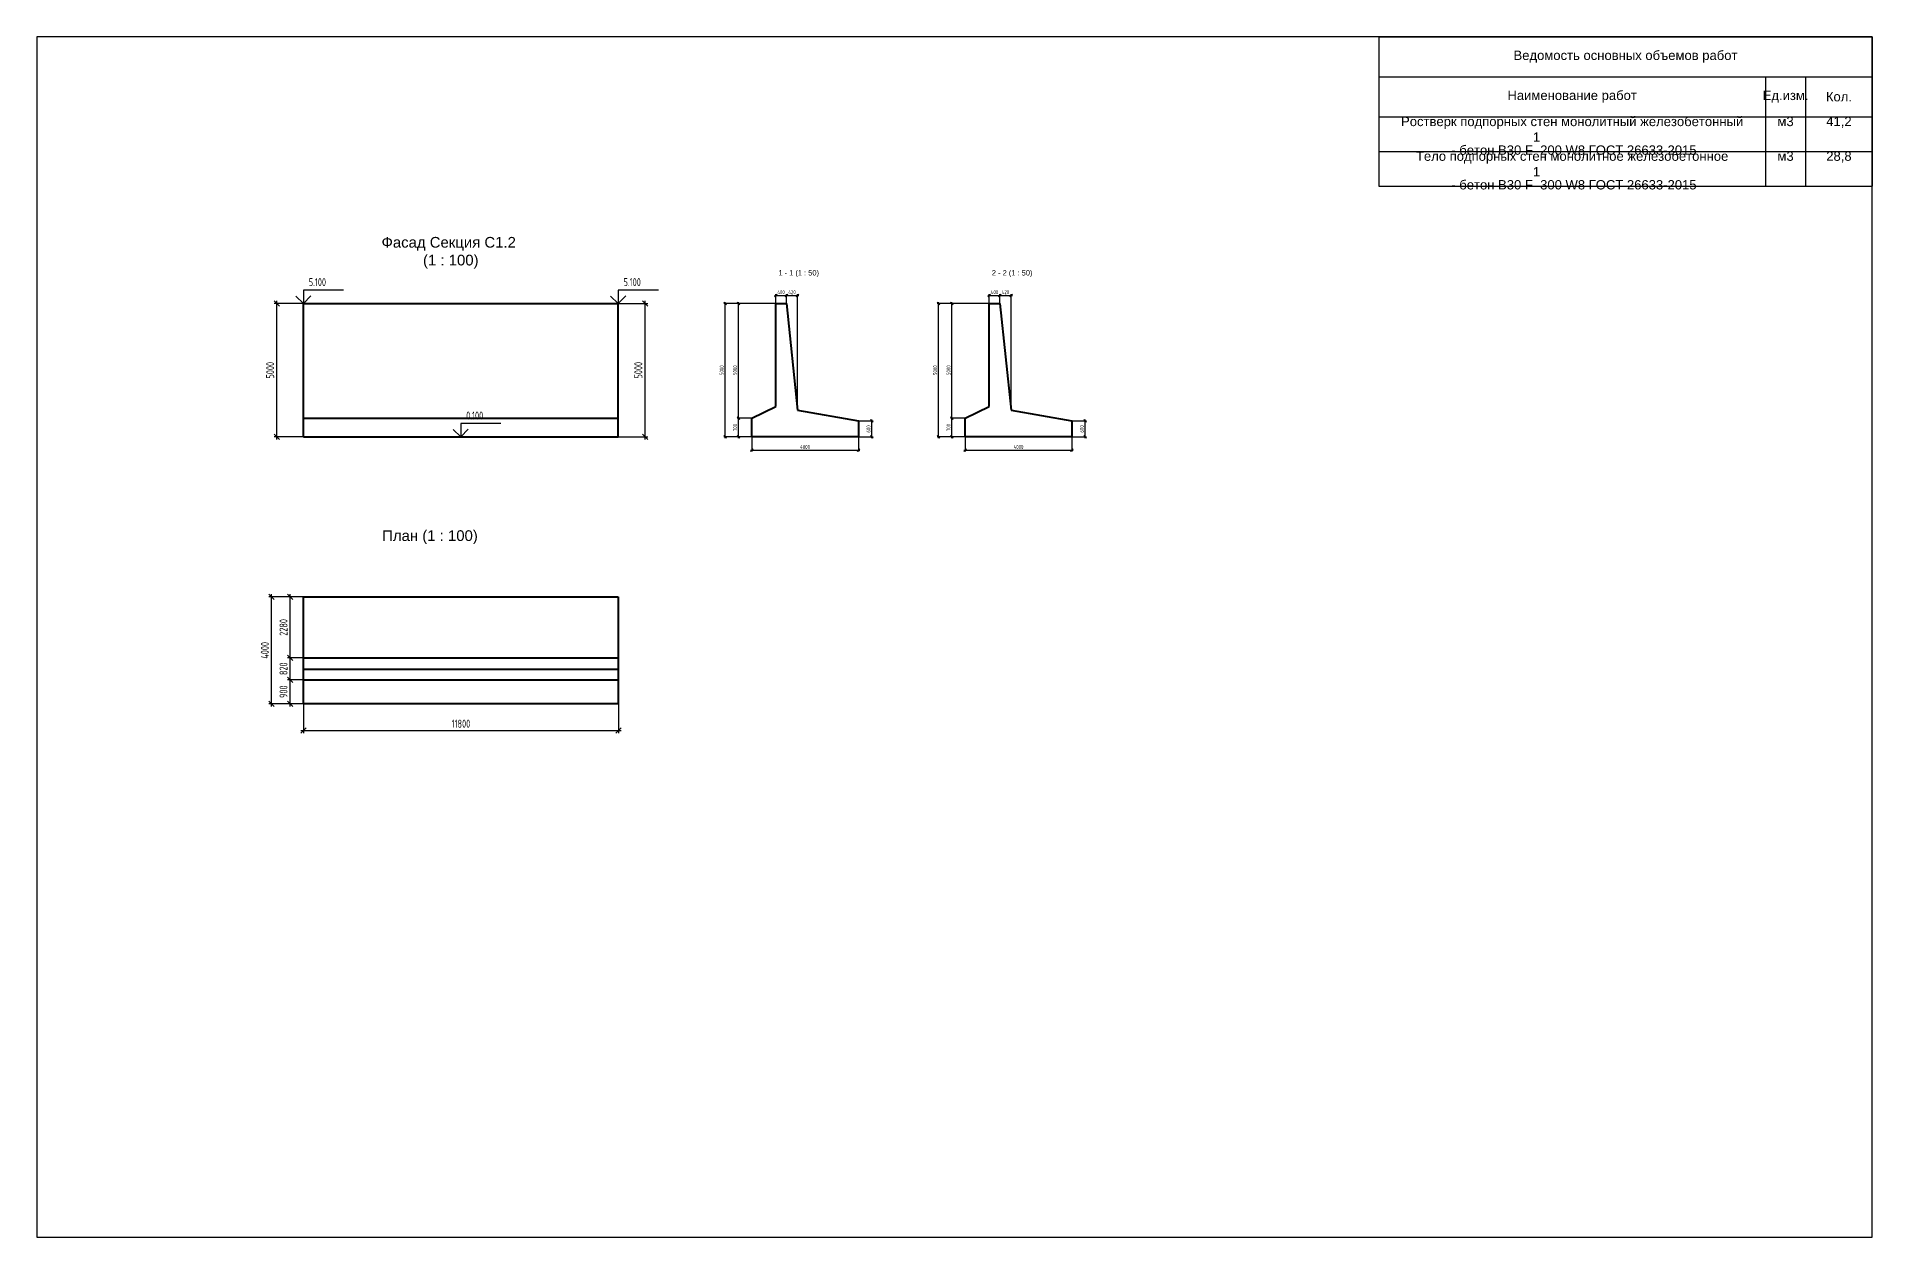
# Model space of a CAD drawing. Header units: millimetres. Extents: x -5073 to 1008956, y -2035460 to 62336.
# Drawn here: x 429698 to 498498, y -29900 to 15100 of the extents above; entities that cross this region are included whole.
import ezdxf
from ezdxf.enums import TextEntityAlignment as Align

# ---------------------------------------------------------------- set-up
doc = ezdxf.new("R2010")
doc.units = ezdxf.units.MM
doc.layers.add('Contur', color=40, linetype='Continuous', lineweight=40)
doc.layers.add('Notes', color=1, linetype='Continuous', plot=False)
for name, color, linetype in [('Size', 142, 'Continuous'), ('T_Border', 9, 'Continuous'), ('Text_B', 11, 'Continuous')]:
    doc.layers.add(name, color=color, linetype=linetype)
doc.styles.add('RS 0.7', font='romans.shx', dxfattribs={"width": 0.7})
doc.styles.add('RS0.7', font='romans.shx', dxfattribs={"width": 0.7})
doc.styles.get("Standard").update_dxf_attribs({"font": 'arial.ttf'})
doc.dimstyles.new('LIN100', dxfattribs={"dimscale": 100, "dimtxt": 3, "dimasz": 2, "dimexe": 1, "dimexo": 0, "dimgap": 1, "dimtad": 1, "dimdec": 1, "dimrnd": 1, "dimzin": 9, "dimdsep": 46, "dimtxsty": 'RS0.7', "dimblk1": 'OBLIQUE', "dimblk2": 'OBLIQUE', "dimsah": 1, "dimcen": 2, "dimdle": 1, "dimclrd": 256, "dimclre": 256, "dimclrt": 7, "dimazin": 2, "dimtfac": 2.5, "dimtdec": 1, "dimtmove": 0, "dimatfit": 3, "dimfxl": 1, "dimtolj": 1, "dimtzin": 12, "dimlwd": -1, "dimlwe": -1, "dimarcsym": 0})
doc.dimstyles.new('LIN50', dxfattribs={"dimscale": 50, "dimtxt": 3, "dimasz": 2, "dimexe": 1, "dimexo": 0, "dimgap": 1, "dimtad": 1, "dimdec": 1, "dimrnd": 1, "dimzin": 9, "dimdsep": 46, "dimtxsty": 'RS0.7', "dimblk1": 'OBLIQUE', "dimblk2": 'OBLIQUE', "dimsah": 1, "dimcen": 2, "dimdle": 1, "dimclrd": 256, "dimclre": 256, "dimclrt": 7, "dimazin": 2, "dimtfac": 2.5, "dimtdec": 1, "dimtmove": 0, "dimatfit": 3, "dimfxl": 1, "dimtolj": 1, "dimtzin": 12, "dimlwd": -1, "dimlwe": -1, "dimarcsym": 0})

# ---------------------------------------------------------------- blocks, each defined once
blk = doc.blocks.new('_Oblique')
at = {"color": 0, "lineweight": -2}
blk.add_line((-0.5, -0.5), (0.5, 0.5), dxfattribs=at)
blk = doc.blocks.new('*D177')
at = {"layer": 'Defpoints', "color": 0, "transparency": 16777216}
for p in [(438698, 5100), (439698, 5100), (439698, 100)]:
    blk.add_point(p, dxfattribs=at)
at = {"layer": 'Size', "transparency": 16777216}
for p, q in [((439698, 5100), (438598, 5100)), ((438698, 0), (438698, 5200)), ((439698, 100), (438598, 100))]:
    blk.add_line(p, q, dxfattribs=at)
at = {"layer": 'Size', "transparency": 16777216, "xscale": 200, "yscale": 200, "zscale": 200}
for p, rotation in [((438698, 5100), 90), ((438698, 100), 270)]:
    blk.add_blockref('_Oblique', p, dxfattribs=dict(at, rotation=rotation))
at = {"layer": 'Size', "color": 7, "transparency": 16777216, "insert": (438448, 2600), "char_height": 300, "attachment_point": 5, "rotation": 90, "style": 'RS0.7'}
blk.add_mtext('\\A1;5000', dxfattribs=at)
blk = doc.blocks.new('*D178')
at = {"layer": 'Defpoints', "color": 0, "transparency": 16777216}
for p in [(451498, 5100), (452498, 5100), (451498, 100)]:
    blk.add_point(p, dxfattribs=at)
at = {"layer": 'Size', "transparency": 16777216}
for p, q in [((451498, 5100), (452598, 5100)), ((452498, 0), (452498, 5200)), ((451498, 100), (452598, 100))]:
    blk.add_line(p, q, dxfattribs=at)
at = {"layer": 'Size', "transparency": 16777216, "xscale": 200, "yscale": 200, "zscale": 200}
for p, rotation in [((452498, 5100), 90), ((452498, 100), 270)]:
    blk.add_blockref('_Oblique', p, dxfattribs=dict(at, rotation=rotation))
at = {"layer": 'Size', "color": 7, "transparency": 16777216, "insert": (452248, 2600), "char_height": 300, "attachment_point": 5, "rotation": 90, "style": 'RS0.7'}
blk.add_mtext('\\A1;5000', dxfattribs=at)
blk = doc.blocks.new('*D179')
at = {"layer": 'Defpoints', "color": 0, "transparency": 16777216}
for p in [(439698, -9900), (451498, -9900), (451498, -10900)]:
    blk.add_point(p, dxfattribs=at)
at = {"layer": 'Size', "transparency": 16777216}
for p, q in [((439698, -9900), (439698, -11000)), ((451498, -9900), (451498, -11000)), ((439598, -10900), (451598, -10900))]:
    blk.add_line(p, q, dxfattribs=at)
at = {"layer": 'Size', "transparency": 16777216, "xscale": 200, "yscale": 200, "zscale": 200, "rotation": 180}
blk.add_blockref('_Oblique', (439698, -10900), dxfattribs=at)
at = {"layer": 'Size', "transparency": 16777216, "xscale": 200, "yscale": 200, "zscale": 200}
blk.add_blockref('_Oblique', (451498, -10900), dxfattribs=at)
at = {"layer": 'Size', "color": 7, "transparency": 16777216, "insert": (445598, -10650), "char_height": 300, "attachment_point": 5, "style": 'RS0.7'}
blk.add_mtext('\\A1;11800', dxfattribs=at)
blk = doc.blocks.new('*D180')
at = {"layer": 'Defpoints', "color": 0, "transparency": 16777216}
for p in [(438498, -5900), (439698, -5900), (439698, -9900)]:
    blk.add_point(p, dxfattribs=at)
at = {"layer": 'Size', "transparency": 16777216}
for p, q in [((439698, -5900), (438398, -5900)), ((438498, -10000), (438498, -5800)), ((439698, -9900), (438398, -9900))]:
    blk.add_line(p, q, dxfattribs=at)
at = {"layer": 'Size', "transparency": 16777216, "xscale": 200, "yscale": 200, "zscale": 200}
for p, rotation in [((438498, -5900), 90), ((438498, -9900), 270)]:
    blk.add_blockref('_Oblique', p, dxfattribs=dict(at, rotation=rotation))
at = {"layer": 'Size', "color": 7, "transparency": 16777216, "insert": (438248, -7900), "char_height": 300, "attachment_point": 5, "rotation": 90, "style": 'RS0.7'}
blk.add_mtext('\\A1;4000', dxfattribs=at)
blk = doc.blocks.new('*D181')
at = {"layer": 'Defpoints', "color": 0, "transparency": 16777216}
for p in [(439198, -9000), (439698, -9000), (439698, -9900)]:
    blk.add_point(p, dxfattribs=at)
at = {"layer": 'Size', "transparency": 16777216}
for p, q in [((439198, -10000), (439198, -8900)), ((439698, -9000), (439098, -9000)), ((439698, -9900), (439098, -9900))]:
    blk.add_line(p, q, dxfattribs=at)
at = {"layer": 'Size', "transparency": 16777216, "xscale": 200, "yscale": 200, "zscale": 200}
for p, rotation in [((439198, -9000), 90), ((439198, -9900), 270)]:
    blk.add_blockref('_Oblique', p, dxfattribs=dict(at, rotation=rotation))
at = {"layer": 'Size', "color": 7, "transparency": 16777216, "insert": (438948, -9450), "char_height": 300, "attachment_point": 5, "rotation": 90, "style": 'RS0.7'}
blk.add_mtext('\\A1;900', dxfattribs=at)
blk = doc.blocks.new('*D182')
at = {"layer": 'Defpoints', "color": 0, "transparency": 16777216}
for p in [(439198, -8180), (439698, -8180), (439698, -9000)]:
    blk.add_point(p, dxfattribs=at)
at = {"layer": 'Size', "transparency": 16777216}
for p, q in [((439698, -8180), (439098, -8180)), ((439198, -9100), (439198, -8080)), ((439698, -9000), (439098, -9000))]:
    blk.add_line(p, q, dxfattribs=at)
at = {"layer": 'Size', "transparency": 16777216, "xscale": 200, "yscale": 200, "zscale": 200}
for p, rotation in [((439198, -8180), 90), ((439198, -9000), 270)]:
    blk.add_blockref('_Oblique', p, dxfattribs=dict(at, rotation=rotation))
at = {"layer": 'Size', "color": 7, "transparency": 16777216, "insert": (438948, -8590), "char_height": 300, "attachment_point": 5, "rotation": 90, "style": 'RS0.7'}
blk.add_mtext('\\A1;820', dxfattribs=at)
blk = doc.blocks.new('*D183')
at = {"layer": 'Defpoints', "color": 0, "transparency": 16777216}
for p in [(439198, -5900), (439698, -5900), (439698, -8180)]:
    blk.add_point(p, dxfattribs=at)
at = {"layer": 'Size', "transparency": 16777216}
for p, q in [((439698, -5900), (439098, -5900)), ((439198, -8280), (439198, -5800)), ((439698, -8180), (439098, -8180))]:
    blk.add_line(p, q, dxfattribs=at)
at = {"layer": 'Size', "transparency": 16777216, "xscale": 200, "yscale": 200, "zscale": 200}
for p, rotation in [((439198, -5900), 90), ((439198, -8180), 270)]:
    blk.add_blockref('_Oblique', p, dxfattribs=dict(at, rotation=rotation))
at = {"layer": 'Size', "color": 7, "transparency": 16777216, "insert": (438948, -7040), "char_height": 300, "attachment_point": 5, "rotation": 90, "style": 'RS0.7'}
blk.add_mtext('\\A1;2280', dxfattribs=at)
blk = doc.blocks.new('*D184')
at = {"layer": 'Defpoints', "color": 0, "transparency": 16777216}
for p in [(455998, 5100), (457398, 5100), (456498, 100)]:
    blk.add_point(p, dxfattribs=at)
at = {"layer": 'Size', "transparency": 16777216}
for p, q in [((457398, 5100), (455948, 5100)), ((455998, 50), (455998, 5150)), ((456498, 100), (455948, 100))]:
    blk.add_line(p, q, dxfattribs=at)
at = {"layer": 'Size', "transparency": 16777216, "xscale": 100, "yscale": 100, "zscale": 100}
for p, rotation in [((455998, 5100), 90), ((455998, 100), 270)]:
    blk.add_blockref('_Oblique', p, dxfattribs=dict(at, rotation=rotation))
at = {"layer": 'Size', "color": 7, "transparency": 16777216, "insert": (455873, 2600), "char_height": 150, "attachment_point": 5, "rotation": 90, "style": 'RS0.7'}
blk.add_mtext('\\A1;5000', dxfattribs=at)
blk = doc.blocks.new('*D185')
at = {"layer": 'Defpoints', "color": 0, "transparency": 16777216}
for p in [(456498, 100), (460498, 100), (460498, -400)]:
    blk.add_point(p, dxfattribs=at)
at = {"layer": 'Size', "transparency": 16777216}
for p, q in [((456498, 100), (456498, -450)), ((460498, 100), (460498, -450)), ((456448, -400), (460548, -400))]:
    blk.add_line(p, q, dxfattribs=at)
at = {"layer": 'Size', "transparency": 16777216, "xscale": 100, "yscale": 100, "zscale": 100, "rotation": 180}
blk.add_blockref('_Oblique', (456498, -400), dxfattribs=at)
at = {"layer": 'Size', "transparency": 16777216, "xscale": 100, "yscale": 100, "zscale": 100}
blk.add_blockref('_Oblique', (460498, -400), dxfattribs=at)
at = {"layer": 'Size', "color": 7, "transparency": 16777216, "insert": (458498, -275), "char_height": 150, "attachment_point": 5, "style": 'RS0.7'}
blk.add_mtext('\\A1;4000', dxfattribs=at)
blk = doc.blocks.new('*D186')
at = {"layer": 'Defpoints', "color": 0, "transparency": 16777216}
for p in [(463998, 5100), (465398, 5100), (464498, 100)]:
    blk.add_point(p, dxfattribs=at)
at = {"layer": 'Size', "transparency": 16777216}
for p, q in [((465398, 5100), (463948, 5100)), ((463998, 50), (463998, 5150)), ((464498, 100), (463948, 100))]:
    blk.add_line(p, q, dxfattribs=at)
at = {"layer": 'Size', "transparency": 16777216, "xscale": 100, "yscale": 100, "zscale": 100}
for p, rotation in [((463998, 5100), 90), ((463998, 100), 270)]:
    blk.add_blockref('_Oblique', p, dxfattribs=dict(at, rotation=rotation))
at = {"layer": 'Size', "color": 7, "transparency": 16777216, "insert": (463873, 2600), "char_height": 150, "attachment_point": 5, "rotation": 90, "style": 'RS0.7'}
blk.add_mtext('\\A1;5000', dxfattribs=at)
blk = doc.blocks.new('*D187')
at = {"layer": 'Defpoints', "color": 0, "transparency": 16777216}
for p in [(455498, 5100), (457398, 5100), (456498, 100)]:
    blk.add_point(p, dxfattribs=at)
at = {"layer": 'Size', "transparency": 16777216}
for p, q in [((457398, 5100), (455448, 5100)), ((455498, 50), (455498, 5150)), ((456498, 100), (455448, 100))]:
    blk.add_line(p, q, dxfattribs=at)
at = {"layer": 'Size', "transparency": 16777216, "xscale": 100, "yscale": 100, "zscale": 100}
for p, rotation in [((455498, 5100), 90), ((455498, 100), 270)]:
    blk.add_blockref('_Oblique', p, dxfattribs=dict(at, rotation=rotation))
at = {"layer": 'Size', "color": 7, "transparency": 16777216, "insert": (455373, 2600), "char_height": 150, "attachment_point": 5, "rotation": 90, "style": 'RS0.7'}
blk.add_mtext('\\A1;5000', dxfattribs=at)
blk = doc.blocks.new('*D188')
at = {"layer": 'Defpoints', "color": 0, "transparency": 16777216}
for p in [(455998, 800), (456498, 800), (456498, 100)]:
    blk.add_point(p, dxfattribs=at)
at = {"layer": 'Size', "transparency": 16777216}
for p, q in [((456498, 800), (455948, 800)), ((455998, 50), (455998, 850)), ((456498, 100), (455948, 100))]:
    blk.add_line(p, q, dxfattribs=at)
at = {"layer": 'Size', "transparency": 16777216, "xscale": 100, "yscale": 100, "zscale": 100}
for p, rotation in [((455998, 800), 90), ((455998, 100), 270)]:
    blk.add_blockref('_Oblique', p, dxfattribs=dict(at, rotation=rotation))
at = {"layer": 'Size', "color": 7, "transparency": 16777216, "insert": (455873, 450), "char_height": 150, "attachment_point": 5, "rotation": 90, "style": 'RS0.7'}
blk.add_mtext('\\A1;700', dxfattribs=at)
blk = doc.blocks.new('*D189')
at = {"layer": 'Defpoints', "color": 0, "transparency": 16777216}
for p in [(457398, 5100), (457798, 5400), (457798, 5100)]:
    blk.add_point(p, dxfattribs=at)
at = {"layer": 'Size', "transparency": 16777216}
for p, q in [((457348, 5400), (457848, 5400)), ((457398, 5100), (457398, 5450)), ((457798, 5100), (457798, 5450))]:
    blk.add_line(p, q, dxfattribs=at)
at = {"layer": 'Size', "transparency": 16777216, "xscale": 100, "yscale": 100, "zscale": 100, "rotation": 180}
blk.add_blockref('_Oblique', (457398, 5400), dxfattribs=at)
at = {"layer": 'Size', "transparency": 16777216, "xscale": 100, "yscale": 100, "zscale": 100}
blk.add_blockref('_Oblique', (457798, 5400), dxfattribs=at)
at = {"layer": 'Size', "color": 7, "transparency": 16777216, "insert": (457598, 5525), "char_height": 150, "attachment_point": 5, "style": 'RS0.7'}
blk.add_mtext('\\A1;400', dxfattribs=at)
blk = doc.blocks.new('*D190')
at = {"layer": 'Defpoints', "color": 0, "transparency": 16777216}
for p in [(457798, 5100), (458218, 5400), (458218, 1100)]:
    blk.add_point(p, dxfattribs=at)
at = {"layer": 'Size', "transparency": 16777216}
for p, q in [((457748, 5400), (458268, 5400)), ((457798, 5100), (457798, 5450)), ((458218, 1100), (458218, 5450))]:
    blk.add_line(p, q, dxfattribs=at)
at = {"layer": 'Size', "transparency": 16777216, "xscale": 100, "yscale": 100, "zscale": 100, "rotation": 180}
blk.add_blockref('_Oblique', (457798, 5400), dxfattribs=at)
at = {"layer": 'Size', "transparency": 16777216, "xscale": 100, "yscale": 100, "zscale": 100}
blk.add_blockref('_Oblique', (458218, 5400), dxfattribs=at)
at = {"layer": 'Size', "color": 7, "transparency": 16777216, "insert": (458008, 5525), "char_height": 150, "attachment_point": 5, "style": 'RS0.7'}
blk.add_mtext('\\A1;420', dxfattribs=at)
blk = doc.blocks.new('*D191')
at = {"layer": 'Defpoints', "color": 0, "transparency": 16777216}
for p in [(460498, 700), (460998, 700), (460498, 100)]:
    blk.add_point(p, dxfattribs=at)
at = {"layer": 'Size', "transparency": 16777216}
for p, q in [((460498, 700), (461048, 700)), ((460998, 50), (460998, 750)), ((460498, 100), (461048, 100))]:
    blk.add_line(p, q, dxfattribs=at)
at = {"layer": 'Size', "transparency": 16777216, "xscale": 100, "yscale": 100, "zscale": 100}
for p, rotation in [((460998, 700), 90), ((460998, 100), 270)]:
    blk.add_blockref('_Oblique', p, dxfattribs=dict(at, rotation=rotation))
at = {"layer": 'Size', "color": 7, "transparency": 16777216, "insert": (460873, 400), "char_height": 150, "attachment_point": 5, "rotation": 90, "style": 'RS0.7'}
blk.add_mtext('\\A1;600', dxfattribs=at)
blk = doc.blocks.new('*D192')
at = {"layer": 'Defpoints', "color": 0, "transparency": 16777216}
for p in [(463498, 5100), (465398, 5100), (464498, 100)]:
    blk.add_point(p, dxfattribs=at)
at = {"layer": 'Size', "transparency": 16777216}
for p, q in [((465398, 5100), (463448, 5100)), ((463498, 50), (463498, 5150)), ((464498, 100), (463448, 100))]:
    blk.add_line(p, q, dxfattribs=at)
at = {"layer": 'Size', "transparency": 16777216, "xscale": 100, "yscale": 100, "zscale": 100}
for p, rotation in [((463498, 5100), 90), ((463498, 100), 270)]:
    blk.add_blockref('_Oblique', p, dxfattribs=dict(at, rotation=rotation))
at = {"layer": 'Size', "color": 7, "transparency": 16777216, "insert": (463373, 2600), "char_height": 150, "attachment_point": 5, "rotation": 90, "style": 'RS0.7'}
blk.add_mtext('\\A1;5000', dxfattribs=at)
blk = doc.blocks.new('*D193')
at = {"layer": 'Defpoints', "color": 0, "transparency": 16777216}
for p in [(463998, 800), (464498, 800), (464498, 100)]:
    blk.add_point(p, dxfattribs=at)
at = {"layer": 'Size', "transparency": 16777216}
for p, q in [((464498, 800), (463948, 800)), ((463998, 50), (463998, 850)), ((464498, 100), (463948, 100))]:
    blk.add_line(p, q, dxfattribs=at)
at = {"layer": 'Size', "transparency": 16777216, "xscale": 100, "yscale": 100, "zscale": 100}
for p, rotation in [((463998, 800), 90), ((463998, 100), 270)]:
    blk.add_blockref('_Oblique', p, dxfattribs=dict(at, rotation=rotation))
at = {"layer": 'Size', "color": 7, "transparency": 16777216, "insert": (463873, 450), "char_height": 150, "attachment_point": 5, "rotation": 90, "style": 'RS0.7'}
blk.add_mtext('\\A1;700', dxfattribs=at)
blk = doc.blocks.new('*D194')
at = {"layer": 'Defpoints', "color": 0, "transparency": 16777216}
for p in [(464498, 100), (468498, 100), (468498, -400)]:
    blk.add_point(p, dxfattribs=at)
at = {"layer": 'Size', "transparency": 16777216}
for p, q in [((464498, 100), (464498, -450)), ((468498, 100), (468498, -450)), ((464448, -400), (468548, -400))]:
    blk.add_line(p, q, dxfattribs=at)
at = {"layer": 'Size', "transparency": 16777216, "xscale": 100, "yscale": 100, "zscale": 100, "rotation": 180}
blk.add_blockref('_Oblique', (464498, -400), dxfattribs=at)
at = {"layer": 'Size', "transparency": 16777216, "xscale": 100, "yscale": 100, "zscale": 100}
blk.add_blockref('_Oblique', (468498, -400), dxfattribs=at)
at = {"layer": 'Size', "color": 7, "transparency": 16777216, "insert": (466498, -275), "char_height": 150, "attachment_point": 5, "style": 'RS0.7'}
blk.add_mtext('\\A1;4000', dxfattribs=at)
blk = doc.blocks.new('*D195')
at = {"layer": 'Defpoints', "color": 0, "transparency": 16777216}
for p in [(465398, 5100), (465798, 5400), (465798, 5100)]:
    blk.add_point(p, dxfattribs=at)
at = {"layer": 'Size', "transparency": 16777216}
for p, q in [((465348, 5400), (465848, 5400)), ((465398, 5100), (465398, 5450)), ((465798, 5100), (465798, 5450))]:
    blk.add_line(p, q, dxfattribs=at)
at = {"layer": 'Size', "transparency": 16777216, "xscale": 100, "yscale": 100, "zscale": 100, "rotation": 180}
blk.add_blockref('_Oblique', (465398, 5400), dxfattribs=at)
at = {"layer": 'Size', "transparency": 16777216, "xscale": 100, "yscale": 100, "zscale": 100}
blk.add_blockref('_Oblique', (465798, 5400), dxfattribs=at)
at = {"layer": 'Size', "color": 7, "transparency": 16777216, "insert": (465598, 5525), "char_height": 150, "attachment_point": 5, "style": 'RS0.7'}
blk.add_mtext('\\A1;400', dxfattribs=at)
blk = doc.blocks.new('*D196')
at = {"layer": 'Defpoints', "color": 0, "transparency": 16777216}
for p in [(465798, 5100), (466218, 5400), (466218, 1100)]:
    blk.add_point(p, dxfattribs=at)
at = {"layer": 'Size', "transparency": 16777216}
for p, q in [((465748, 5400), (466268, 5400)), ((465798, 5100), (465798, 5450)), ((466218, 1100), (466218, 5450))]:
    blk.add_line(p, q, dxfattribs=at)
at = {"layer": 'Size', "transparency": 16777216, "xscale": 100, "yscale": 100, "zscale": 100, "rotation": 180}
blk.add_blockref('_Oblique', (465798, 5400), dxfattribs=at)
at = {"layer": 'Size', "transparency": 16777216, "xscale": 100, "yscale": 100, "zscale": 100}
blk.add_blockref('_Oblique', (466218, 5400), dxfattribs=at)
at = {"layer": 'Size', "color": 7, "transparency": 16777216, "insert": (466008, 5525), "char_height": 150, "attachment_point": 5, "style": 'RS0.7'}
blk.add_mtext('\\A1;420', dxfattribs=at)
blk = doc.blocks.new('*D197')
at = {"layer": 'Defpoints', "color": 0, "transparency": 16777216}
for p in [(468498, 700), (468998, 700), (468498, 100)]:
    blk.add_point(p, dxfattribs=at)
at = {"layer": 'Size', "transparency": 16777216}
for p, q in [((468498, 700), (469048, 700)), ((468998, 50), (468998, 750)), ((468498, 100), (469048, 100))]:
    blk.add_line(p, q, dxfattribs=at)
at = {"layer": 'Size', "transparency": 16777216, "xscale": 100, "yscale": 100, "zscale": 100}
for p, rotation in [((468998, 700), 90), ((468998, 100), 270)]:
    blk.add_blockref('_Oblique', p, dxfattribs=dict(at, rotation=rotation))
at = {"layer": 'Size', "color": 7, "transparency": 16777216, "insert": (468873, 400), "char_height": 150, "attachment_point": 5, "rotation": 90, "style": 'RS0.7'}
blk.add_mtext('\\A1;600', dxfattribs=at)
blk = doc.blocks.new('Otmetka')
at = {"lineweight": 25}
for p, q in [((0, 0), (-10, 0)), ((0, 5), (0, 0)), ((15, 5), (0, 5)), ((0, 0), (5, 0))]:
    blk.add_line(p, q, dxfattribs=at)
blk.add_lwpolyline([(-2.89, 2.77), (0, 0), (2.77, 2.89)], dxfattribs=at)
at = {"color": 7, "style": 'RS 0.7', "width": 0.7}
blk.add_attdef('+ОТМЕТКА', (1.97, 6.51), '', height=3, dxfattribs=at)
at = {"color": 7, "style": 'RS 0.7', "width": 0.7, "flags": 8}
blk.add_attdef('ПРИМЕЧАНИЕ', text='', height=3, dxfattribs=at).set_placement((1.97, 4.33), align=Align.TOP_LEFT)
blk = doc.blocks.new('*T198')
at = {"layer": 'T_Border', "color": 0, "linetype": 'ByBlock', "lineweight": -2, "transparency": 16777216}
for p, q in [((0, 0), (18500, 0)), ((0, 0), (0, -5600)), ((18500, 0), (18500, -5600)), ((0, -1500), (18500, -1500)), ((14500, -1500), (14500, -5600)), ((16000, -1500), (16000, -5600)), ((0, -3000), (18500, -3000)), ((0, -4300), (18500, -4300)), ((0, -5600), (18500, -5600))]:
    blk.add_line(p, q, dxfattribs=at)
at = {"layer": 'T_Border', "color": 0, "transparency": 16777216, "char_height": 350}
for s, insert, width, attachment_point in [('Ведомость основных объемов работ', (9250, -750), 18497, 5), ('Наименование работ', (7250, -2250), 14497, 5), ('Ед.изм.', (15250, -2250), 1497, 5), ('Кол.', (17250, -2250), 2497, 5), ('Ростверк подпорных стен монолитный железобетонный ^J - бетон В30 F{\\S1^ ;}200 W8 ГОСТ 26633-2015', (7250, -3001.5), 14497, 2), ('м3', (15250, -3001.5), 1497, 2), ('41,2', (17250, -3001.5), 2497, 2), ('Тело подпорных стен монолитное железобетонное ^J - бетон В30 F{\\S1^ ;}300 W8 ГОСТ 26633-2015', (7250, -4301.5), 14497, 2), ('м3', (15250, -4301.5), 1497, 2), ('28,8', (17250, -4301.5), 2497, 2)]:
    blk.add_mtext(s, dxfattribs=dict(at, insert=insert, width=width, attachment_point=attachment_point))

msp = doc.modelspace()

# ---------------------------------------------------------------- linework, layer by layer
at = {"layer": 'Contur'}
for p, q in [((439697.84, 5100), (451497.84, 5100)), ((439697.84, 100), (439697.84, 5100)), ((451497.84, 100), (451497.84, 5100)), ((457397.84, 1245), (457397.84, 5100)), ((457397.84, 5100), (457797.84, 5100)), ((457797.84, 5100), (458217.84, 1100)), ((465397.84, 1245), (465397.84, 5100)), ((465397.84, 5100), (465797.84, 5100)), ((465797.84, 5100), (466217.84, 1100)), ((439697.84, 800), (451497.84, 800)), ((456497.84, 800), (457397.84, 1245)), ((456497.84, 100), (456497.84, 800)), ((458217.84, 1100), (460497.84, 700)), ((460497.84, 700), (460497.84, 100)), ((464497.84, 800), (465397.84, 1245)), ((464497.84, 100), (464497.84, 800)), ((466217.84, 1100), (468497.84, 700)), ((468497.84, 700), (468497.84, 100)), ((439697.84, 100), (451497.84, 100)), ((460497.84, 100), (456497.84, 100)), ((468497.84, 100), (464497.84, 100)), ((439697.84, -9900), (439697.84, -5900)), ((439697.84, -5900), (451497.84, -5900)), ((451497.84, -5900), (451497.84, -9900)), ((439697.84, -8180), (451497.84, -8180)), ((439697.84, -8600), (451497.84, -8600)), ((439697.84, -9000), (451497.84, -9000)), ((451497.84, -9900), (439697.84, -9900))]:
    msp.add_line(p, q, dxfattribs=at)
at = {"layer": 'Notes'}
for p, q in [((498497.84, 15100), (429697.84, 15100)), ((429697.84, 15100), (429697.84, -29900)), ((498497.84, -29900), (498497.84, 15100)), ((429697.84, -29900), (498497.84, -29900))]:
    msp.add_line(p, q, dxfattribs=at)

# ---------------------------------------------------------------- block references
msp.add_blockref('*T198', (479997.84, 15100))
at = {"layer": 'Size', "xscale": 100, "yscale": 100, "zscale": 100}
for p, values in [((439697.84, 5100), {'+ОТМЕТКА': '5.100'}), ((451497.84, 5100), {'+ОТМЕТКА': '5.100'}), ((445597.84, 100), {'+ОТМЕТКА': '0.100'})]:
    msp.add_blockref('Otmetka', p, dxfattribs=at).add_auto_attribs(values)

# ---------------------------------------------------------------- texts
at = {"layer": 'Text_B'}
for s, insert, char_height, attachment_point in [('Фасад Секция С1.2^J (1 : 100)', (445140.06, 7001.05), 400, 5), ('1 - 1 (1 : 50)', (457497.84, 6350), 200, 1), ('2 - 2 (1 : 50)', (465497.84, 6350), 200, 1), ('План (1 : 100)', (442647.84, -3400), 400, 1)]:
    msp.add_mtext(s, dxfattribs=dict(at, insert=insert, char_height=char_height, attachment_point=attachment_point))

# ---------------------------------------------------------------- dimensions: what is measured, and where the dimension line sits
at = {"layer": 'Size'}
for base, p1, p2, angle, dimstyle, picture, middle in [((457797.84, 5400), (457397.84, 5100), (457797.84, 5100), 180, 'LIN50', '*D189', (457597.84, 5525)), ((458217.84, 5400), (457797.84, 5100), (458217.84, 1100), 180, 'LIN50', '*D190', (458007.84, 5525)), ((465797.84, 5400), (465397.84, 5100), (465797.84, 5100), 180, 'LIN50', '*D195', (465597.84, 5525)), ((466217.84, 5400), (465797.84, 5100), (466217.84, 1100), 180, 'LIN50', '*D196', (466007.84, 5525)), ((438697.84, 5100), (439697.84, 100), (439697.84, 5100), 90, 'LIN100', '*D177', (438447.84, 2600)), ((452497.84, 5100), (451497.84, 100), (451497.84, 5100), 270, 'LIN100', '*D178', (452247.84, 2600)), ((455497.84, 5100), (456497.84, 100), (457397.84, 5100), 90, 'LIN50', '*D187', (455372.84, 2600)), ((455997.84, 5100), (456497.84, 100), (457397.84, 5100), 90, 'LIN50', '*D184', (455872.84, 2600)), ((463497.84, 5100), (464497.84, 100), (465397.84, 5100), 90, 'LIN50', '*D192', (463372.84, 2600)), ((463997.84, 5100), (464497.84, 100), (465397.84, 5100), 90, 'LIN50', '*D186', (463872.84, 2600)), ((455997.84, 800), (456497.84, 100), (456497.84, 800), 90, 'LIN50', '*D188', (455872.84, 450)), ((460997.84, 700), (460497.84, 100), (460497.84, 700), 270, 'LIN50', '*D191', (460872.84, 400)), ((463997.84, 800), (464497.84, 100), (464497.84, 800), 90, 'LIN50', '*D193', (463872.84, 450)), ((468997.84, 700), (468497.84, 100), (468497.84, 700), 270, 'LIN50', '*D197', (468872.84, 400)), ((438497.84, -5900), (439697.84, -9900), (439697.84, -5900), 90, 'LIN100', '*D180', (438247.84, -7900)), ((439197.84, -5900), (439697.84, -8180), (439697.84, -5900), 90, 'LIN100', '*D183', (438947.84, -7040)), ((439197.84, -8180), (439697.84, -9000), (439697.84, -8180), 90, 'LIN100', '*D182', (438947.84, -8590)), ((439197.84, -9000), (439697.84, -9900), (439697.84, -9000), 90, 'LIN100', '*D181', (438947.84, -9450))]:
    dim = msp.add_linear_dim(base=base, p1=p1, p2=p2, angle=angle, dimstyle=dimstyle, dxfattribs=at)
    dim.commit()
    dim.dimension.update_dxf_attribs({"geometry": picture, "text_midpoint": middle})
for base, p1, p2, dimstyle, picture, middle in [((460497.84, -400), (456497.84, 100), (460497.84, 100), 'LIN50', '*D185', (458497.84, -275)), ((468497.84, -400), (464497.84, 100), (468497.84, 100), 'LIN50', '*D194', (466497.84, -275)), ((451497.84, -10900), (439697.84, -9900), (451497.84, -9900), 'LIN100', '*D179', (445597.84, -10650))]:
    dim = msp.add_linear_dim(base=base, p1=p1, p2=p2, dimstyle=dimstyle, dxfattribs=at)
    dim.commit()
    dim.dimension.update_dxf_attribs({"geometry": picture, "text_midpoint": middle})

doc.saveas('drawing.dxf')
